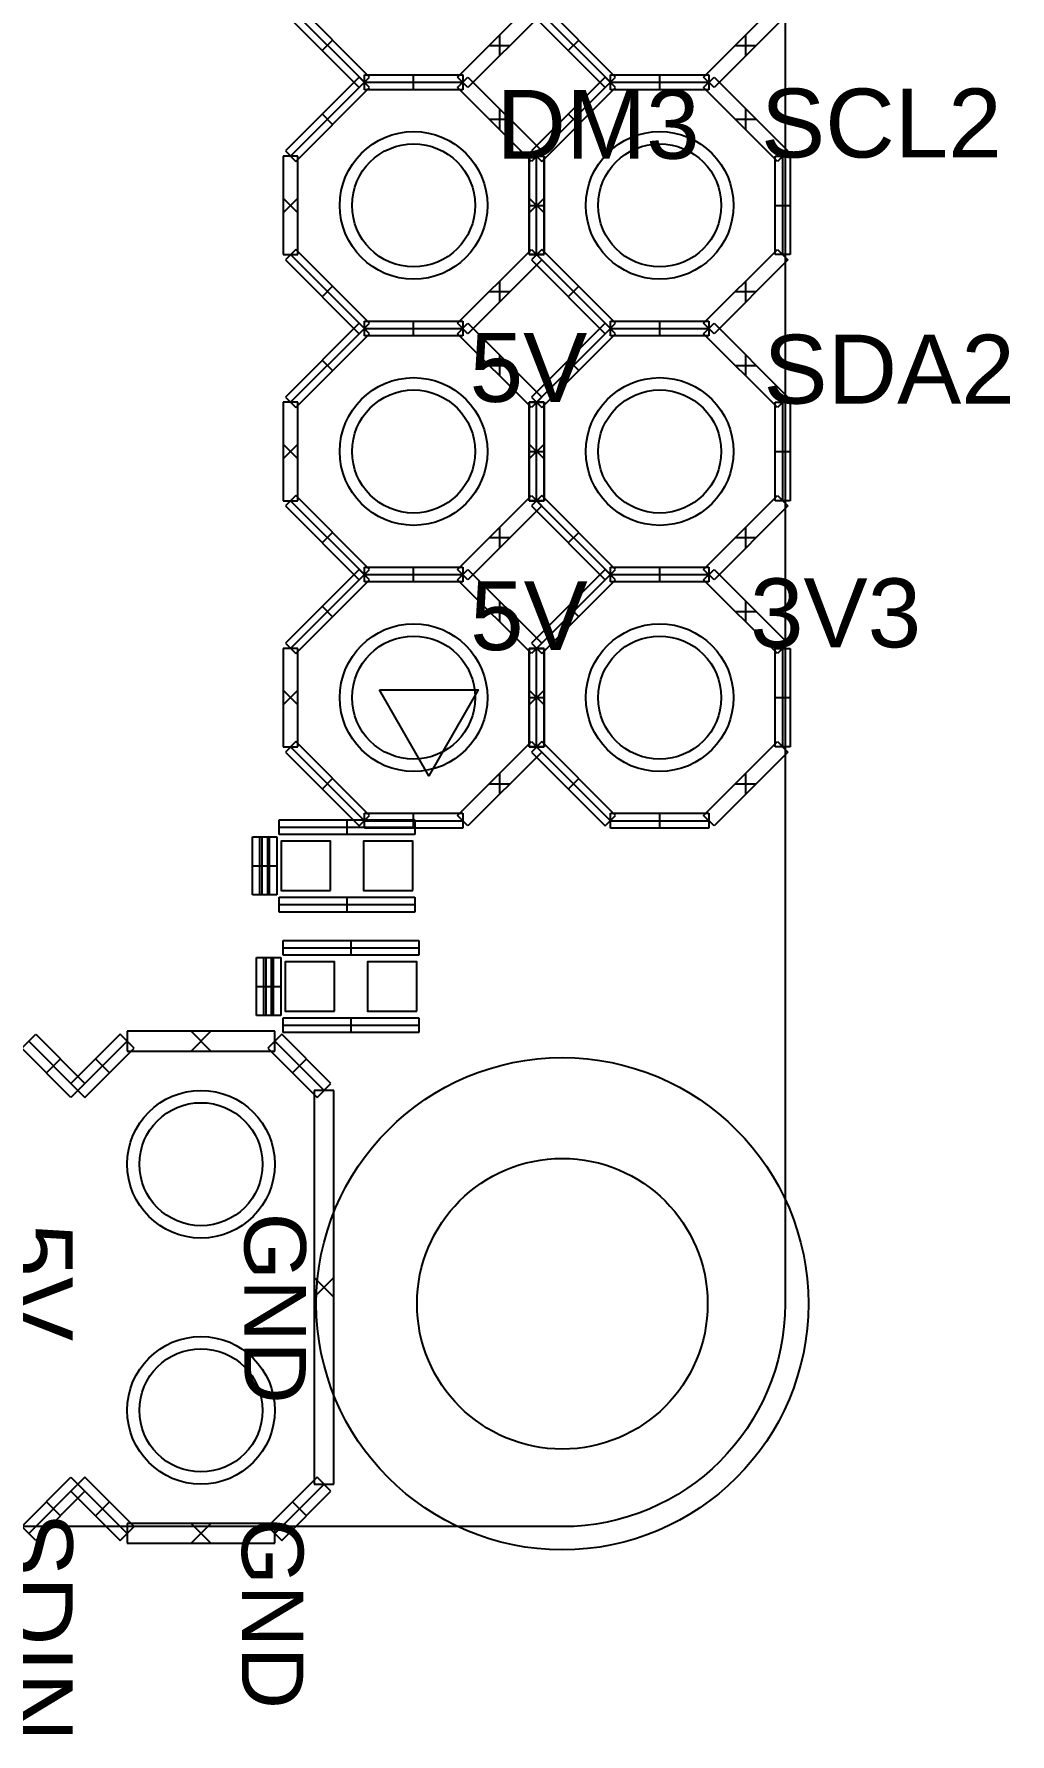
# Model space of a CAD drawing. Header units: millimetres. Extents: x -2.4 to 42.3, y -2.6 to 40.2.
# Drawn here: x 32.25 to 42.32, y -2.14 to 15.4 of the extents above; entities that cross this region are included whole.
import ezdxf

# ---------------------------------------------------------------- set-up
doc = ezdxf.new("R2010")
doc.units = ezdxf.units.MM
doc.header["$MEASUREMENT"] = 0
for name, color, linetype in [('BOT', 3, 'Continuous'), ('SILK-BOT', 6, 'Continuous'), ('SILK-TOP', 7, 'Continuous'), ('TOP', 255, 'Continuous')]:
    doc.layers.add(name, color=color, linetype=linetype)

msp = doc.modelspace()

# ---------------------------------------------------------------- linework, layer by layer
at = {"layer": 'BOT'}
for points in [[(35.307, 6.565), (35.307, 7.073), (34.799, 7.073), (34.799, 6.565), (35.307, 6.565)], [(36.157, 6.565), (36.157, 7.073), (35.649, 7.073), (35.649, 6.565), (36.157, 6.565)], [(35.348, 5.32), (35.348, 5.828), (34.84, 5.828), (34.84, 5.32), (35.348, 5.32)], [(36.197, 5.32), (36.197, 5.828), (35.689, 5.828), (35.689, 5.32), (36.197, 5.32)]]:
    msp.add_lwpolyline(points, dxfattribs=at)
for centre, radius in [((36.165, 13.635), 0.762), ((38.705, 13.635), 0.762), ((36.165, 11.095), 0.762), ((38.705, 11.095), 0.762), ((36.165, 8.555), 0.762), ((38.705, 8.555), 0.762), ((37.7, 2.3), 2.54), ((33.97, 3.74), 0.762), ((37.7, 2.3), 1.5), ((33.97, 1.2), 0.762)]:
    msp.add_circle(centre, radius, dxfattribs=at)
at = {"layer": 'SILK-BOT'}
for p, q in [((34.778, 7.295), (36.178, 7.295)), ((34.778, 7.142), (34.778, 7.295)), ((34.778, 7.219), (36.178, 7.219)), ((35.478, 7.142), (35.478, 7.295)), ((36.178, 7.295), (36.178, 7.142)), ((34.502, 7.119), (34.655, 7.119)), ((34.502, 6.519), (34.502, 7.119)), ((34.578, 6.519), (34.578, 7.119)), ((34.602, 7.119), (34.754, 7.119)), ((34.602, 6.519), (34.602, 7.119)), ((34.655, 7.119), (34.655, 6.519)), ((34.678, 6.519), (34.678, 7.119)), ((34.754, 7.119), (34.754, 6.519)), ((36.178, 7.142), (34.778, 7.142)), ((34.502, 6.819), (34.655, 6.819)), ((34.602, 6.819), (34.754, 6.819)), ((34.655, 6.519), (34.502, 6.519)), ((34.754, 6.519), (34.602, 6.519)), ((34.778, 6.495), (36.178, 6.495)), ((34.778, 6.342), (34.778, 6.495)), ((35.478, 6.342), (35.478, 6.495)), ((36.178, 6.495), (36.178, 6.342)), ((34.778, 6.419), (36.178, 6.419)), ((36.178, 6.342), (34.778, 6.342)), ((34.819, 6.05), (36.219, 6.05)), ((34.819, 5.898), (34.819, 6.05)), ((34.819, 5.974), (36.219, 5.974)), ((35.519, 5.898), (35.519, 6.05)), ((36.219, 6.05), (36.219, 5.898)), ((34.543, 5.874), (34.695, 5.874)), ((34.543, 5.274), (34.543, 5.874)), ((34.619, 5.274), (34.619, 5.874)), ((34.642, 5.874), (34.795, 5.874)), ((34.642, 5.274), (34.642, 5.874)), ((34.695, 5.874), (34.695, 5.274)), ((34.718, 5.274), (34.718, 5.874)), ((34.795, 5.874), (34.795, 5.274)), ((36.219, 5.898), (34.819, 5.898)), ((34.543, 5.574), (34.695, 5.574)), ((34.642, 5.574), (34.795, 5.574)), ((34.695, 5.274), (34.543, 5.274)), ((34.795, 5.274), (34.642, 5.274)), ((34.819, 5.25), (36.219, 5.25)), ((34.819, 5.098), (34.819, 5.25)), ((34.819, 5.174), (36.219, 5.174)), ((36.219, 5.098), (34.819, 5.098)), ((35.519, 5.098), (35.519, 5.25)), ((36.219, 5.25), (36.219, 5.098))]:
    msp.add_line(p, q, dxfattribs=at)
at = {"layer": 'SILK-TOP'}
for p, q in [((35.657, 14.905), (34.895, 15.667)), ((35.71, 14.959), (34.948, 15.721)), ((36.619, 14.959), (37.381, 15.721)), ((38.197, 14.905), (37.435, 15.667)), ((38.25, 14.959), (37.488, 15.721)), ((39.159, 14.959), (39.921, 15.721)), ((34.841, 15.613), (35.603, 14.851)), ((37.488, 15.613), (36.726, 14.851)), ((37.381, 15.613), (38.143, 14.851)), ((40.028, 15.613), (39.266, 14.851)), ((35.222, 15.232), (35.329, 15.34)), ((36.946, 15.286), (37.161, 15.286)), ((37.054, 15.178), (37.054, 15.394)), ((37.762, 15.232), (37.869, 15.34)), ((39.486, 15.286), (39.701, 15.286)), ((39.594, 15.178), (39.594, 15.394)), ((35.603, 14.959), (34.841, 14.197)), ((35.603, 14.851), (35.71, 14.959)), ((35.71, 14.851), (35.603, 14.959)), ((35.657, 14.981), (36.673, 14.981)), ((35.657, 14.829), (35.657, 14.981)), ((35.657, 14.981), (36.673, 14.981)), ((35.657, 14.829), (35.657, 14.981)), ((36.165, 14.829), (36.165, 14.981)), ((36.165, 14.829), (36.165, 14.981)), ((36.726, 14.851), (36.619, 14.959)), ((36.619, 14.851), (36.726, 14.959)), ((36.673, 14.981), (36.673, 14.829)), ((36.673, 14.981), (36.673, 14.829)), ((36.726, 14.959), (37.488, 14.197)), ((38.143, 14.959), (37.381, 14.197)), ((38.25, 14.851), (38.143, 14.959)), ((38.143, 14.851), (38.25, 14.959)), ((38.197, 14.981), (39.213, 14.981)), ((38.197, 14.829), (38.197, 14.981)), ((38.197, 14.981), (39.213, 14.981)), ((38.197, 14.829), (38.197, 14.981)), ((38.705, 14.829), (38.705, 14.981)), ((38.705, 14.829), (38.705, 14.981)), ((39.159, 14.851), (39.266, 14.959)), ((39.266, 14.851), (39.159, 14.959)), ((39.213, 14.981), (39.213, 14.829)), ((39.213, 14.981), (39.213, 14.829)), ((39.266, 14.959), (40.028, 14.197)), ((34.895, 14.143), (35.657, 14.905)), ((34.948, 14.089), (35.71, 14.851)), ((35.657, 14.905), (36.673, 14.905)), ((35.657, 14.905), (36.673, 14.905)), ((36.673, 14.829), (35.657, 14.829)), ((36.673, 14.829), (35.657, 14.829)), ((37.381, 14.089), (36.619, 14.851)), ((37.435, 14.143), (38.197, 14.905)), ((37.488, 14.089), (38.25, 14.851)), ((38.197, 14.905), (39.213, 14.905)), ((38.197, 14.905), (39.213, 14.905)), ((39.213, 14.829), (38.197, 14.829)), ((39.213, 14.829), (38.197, 14.829)), ((39.921, 14.089), (39.159, 14.851)), ((35.329, 14.47), (35.222, 14.578)), ((37.054, 14.416), (37.054, 14.632)), ((37.869, 14.47), (37.762, 14.578)), ((39.594, 14.416), (39.594, 14.632)), ((36.946, 14.524), (37.161, 14.524)), ((39.486, 14.524), (39.701, 14.524)), ((34.818, 14.143), (34.818, 13.127)), ((34.971, 14.143), (34.818, 14.143)), ((34.841, 14.197), (34.948, 14.089)), ((34.971, 13.127), (34.971, 14.143)), ((37.358, 14.143), (37.511, 14.143)), ((37.358, 13.127), (37.358, 14.143)), ((37.358, 14.143), (37.358, 13.127)), ((37.511, 14.143), (37.358, 14.143)), ((37.488, 14.197), (37.381, 14.089)), ((37.381, 14.197), (37.488, 14.089)), ((37.435, 13.127), (37.435, 14.143)), ((37.511, 14.143), (37.511, 13.127)), ((37.511, 13.127), (37.511, 14.143)), ((39.898, 14.143), (40.051, 14.143)), ((39.898, 13.127), (39.898, 14.143)), ((40.028, 14.197), (39.921, 14.089)), ((39.975, 13.127), (39.975, 14.143)), ((40.051, 14.143), (40.051, 13.127)), ((34.818, 13.559), (34.971, 13.711)), ((34.971, 13.559), (34.818, 13.711)), ((37.358, 13.559), (37.511, 13.711)), ((37.511, 13.559), (37.358, 13.711)), ((37.358, 13.635), (37.511, 13.635)), ((39.898, 13.635), (40.051, 13.635)), ((34.948, 13.181), (34.841, 13.073)), ((35.71, 12.419), (34.948, 13.181)), ((36.619, 12.419), (37.381, 13.181)), ((37.381, 13.181), (37.488, 13.073)), ((37.488, 13.181), (37.381, 13.073)), ((38.25, 12.419), (37.488, 13.181)), ((39.159, 12.419), (39.921, 13.181)), ((39.921, 13.181), (40.028, 13.073)), ((34.818, 13.127), (34.971, 13.127)), ((34.841, 13.073), (35.603, 12.311)), ((35.657, 12.365), (34.895, 13.127)), ((37.488, 13.073), (36.726, 12.311)), ((37.511, 13.127), (37.358, 13.127)), ((37.358, 13.127), (37.511, 13.127)), ((37.381, 13.073), (38.143, 12.311)), ((38.197, 12.365), (37.435, 13.127)), ((40.028, 13.073), (39.266, 12.311)), ((40.051, 13.127), (39.898, 13.127)), ((37.054, 12.638), (37.054, 12.854)), ((39.594, 12.638), (39.594, 12.854)), ((35.222, 12.692), (35.329, 12.8)), ((36.946, 12.746), (37.161, 12.746)), ((37.762, 12.692), (37.869, 12.8)), ((39.486, 12.746), (39.701, 12.746)), ((35.603, 12.419), (34.841, 11.657)), ((34.895, 11.603), (35.657, 12.365)), ((34.948, 11.549), (35.71, 12.311)), ((35.71, 12.311), (35.603, 12.419)), ((35.603, 12.311), (35.71, 12.419)), ((35.657, 12.441), (36.673, 12.441)), ((35.657, 12.289), (35.657, 12.441)), ((35.657, 12.441), (36.673, 12.441)), ((35.657, 12.289), (35.657, 12.441)), ((35.657, 12.365), (36.673, 12.365)), ((35.657, 12.365), (36.673, 12.365)), ((36.673, 12.289), (35.657, 12.289)), ((36.673, 12.289), (35.657, 12.289)), ((36.165, 12.289), (36.165, 12.441)), ((36.165, 12.289), (36.165, 12.441)), ((36.619, 12.311), (36.726, 12.419)), ((36.726, 12.311), (36.619, 12.419)), ((37.381, 11.549), (36.619, 12.311)), ((36.673, 12.441), (36.673, 12.289)), ((36.673, 12.441), (36.673, 12.289)), ((36.726, 12.419), (37.488, 11.657)), ((38.143, 12.419), (37.381, 11.657)), ((37.435, 11.603), (38.197, 12.365)), ((37.488, 11.549), (38.25, 12.311)), ((38.25, 12.311), (38.143, 12.419)), ((38.143, 12.311), (38.25, 12.419)), ((38.197, 12.441), (39.213, 12.441)), ((38.197, 12.289), (38.197, 12.441)), ((38.197, 12.441), (39.213, 12.441)), ((38.197, 12.289), (38.197, 12.441)), ((38.197, 12.365), (39.213, 12.365)), ((38.197, 12.365), (39.213, 12.365)), ((39.213, 12.289), (38.197, 12.289)), ((39.213, 12.289), (38.197, 12.289)), ((38.705, 12.289), (38.705, 12.441)), ((38.705, 12.289), (38.705, 12.441)), ((39.159, 12.311), (39.266, 12.419)), ((39.266, 12.311), (39.159, 12.419)), ((39.921, 11.549), (39.159, 12.311)), ((39.213, 12.441), (39.213, 12.289)), ((39.213, 12.441), (39.213, 12.289)), ((39.266, 12.419), (40.028, 11.657)), ((35.329, 11.93), (35.222, 12.038)), ((36.946, 11.984), (37.161, 11.984)), ((37.054, 11.876), (37.054, 12.092)), ((37.869, 11.93), (37.762, 12.038)), ((39.486, 11.984), (39.701, 11.984)), ((39.594, 11.876), (39.594, 12.092)), ((34.818, 11.603), (34.818, 10.587)), ((34.971, 11.603), (34.818, 11.603)), ((34.841, 11.657), (34.948, 11.549)), ((34.971, 10.587), (34.971, 11.603)), ((37.358, 11.603), (37.511, 11.603)), ((37.358, 10.587), (37.358, 11.603)), ((37.358, 11.603), (37.358, 10.587)), ((37.511, 11.603), (37.358, 11.603)), ((37.488, 11.657), (37.381, 11.549)), ((37.381, 11.657), (37.488, 11.549)), ((37.435, 10.587), (37.435, 11.603)), ((37.511, 11.603), (37.511, 10.587)), ((37.511, 10.587), (37.511, 11.603)), ((39.898, 11.603), (40.051, 11.603)), ((39.898, 10.587), (39.898, 11.603)), ((40.028, 11.657), (39.921, 11.549)), ((39.975, 10.587), (39.975, 11.603)), ((40.051, 11.603), (40.051, 10.587)), ((34.818, 11.019), (34.971, 11.171)), ((34.971, 11.019), (34.818, 11.171)), ((37.358, 11.019), (37.511, 11.171)), ((37.511, 11.019), (37.358, 11.171)), ((37.358, 11.095), (37.511, 11.095)), ((39.898, 11.095), (40.051, 11.095)), ((34.818, 10.587), (34.971, 10.587)), ((34.948, 10.641), (34.841, 10.533)), ((34.841, 10.533), (35.603, 9.771)), ((35.657, 9.825), (34.895, 10.587)), ((35.71, 9.879), (34.948, 10.641)), ((36.619, 9.879), (37.381, 10.641)), ((37.488, 10.533), (36.726, 9.771)), ((37.511, 10.587), (37.358, 10.587)), ((37.358, 10.587), (37.511, 10.587)), ((37.381, 10.641), (37.488, 10.533)), ((37.488, 10.641), (37.381, 10.533)), ((37.381, 10.533), (38.143, 9.771)), ((38.197, 9.825), (37.435, 10.587)), ((38.25, 9.879), (37.488, 10.641)), ((39.159, 9.879), (39.921, 10.641)), ((40.028, 10.533), (39.266, 9.771)), ((40.051, 10.587), (39.898, 10.587)), ((39.921, 10.641), (40.028, 10.533)), ((35.222, 10.152), (35.329, 10.26)), ((36.946, 10.206), (37.161, 10.206)), ((37.054, 10.098), (37.054, 10.314)), ((37.762, 10.152), (37.869, 10.26)), ((39.486, 10.206), (39.701, 10.206)), ((39.594, 10.098), (39.594, 10.314)), ((35.603, 9.879), (34.841, 9.117)), ((34.895, 9.063), (35.657, 9.825)), ((35.603, 9.771), (35.71, 9.879)), ((35.71, 9.771), (35.603, 9.879)), ((35.657, 9.901), (36.673, 9.901)), ((35.657, 9.749), (35.657, 9.901)), ((35.657, 9.901), (36.673, 9.901)), ((35.657, 9.749), (35.657, 9.901)), ((35.657, 9.825), (36.673, 9.825)), ((35.657, 9.825), (36.673, 9.825)), ((36.165, 9.749), (36.165, 9.901)), ((36.165, 9.749), (36.165, 9.901)), ((36.726, 9.771), (36.619, 9.879)), ((36.619, 9.771), (36.726, 9.879)), ((36.673, 9.901), (36.673, 9.749)), ((36.673, 9.901), (36.673, 9.749)), ((36.726, 9.879), (37.488, 9.117)), ((38.143, 9.879), (37.381, 9.117)), ((37.435, 9.063), (38.197, 9.825)), ((38.25, 9.771), (38.143, 9.879)), ((38.143, 9.771), (38.25, 9.879)), ((38.197, 9.901), (39.213, 9.901)), ((38.197, 9.749), (38.197, 9.901)), ((38.197, 9.901), (39.213, 9.901)), ((38.197, 9.749), (38.197, 9.901)), ((38.197, 9.825), (39.213, 9.825)), ((38.197, 9.825), (39.213, 9.825)), ((38.705, 9.749), (38.705, 9.901)), ((38.705, 9.749), (38.705, 9.901)), ((39.159, 9.771), (39.266, 9.879)), ((39.266, 9.771), (39.159, 9.879)), ((39.213, 9.901), (39.213, 9.749)), ((39.213, 9.901), (39.213, 9.749)), ((39.266, 9.879), (40.028, 9.117)), ((34.948, 9.009), (35.71, 9.771)), ((36.673, 9.749), (35.657, 9.749)), ((36.673, 9.749), (35.657, 9.749)), ((37.381, 9.009), (36.619, 9.771)), ((37.488, 9.009), (38.25, 9.771)), ((39.213, 9.749), (38.197, 9.749)), ((39.213, 9.749), (38.197, 9.749)), ((39.921, 9.009), (39.159, 9.771)), ((35.329, 9.39), (35.222, 9.498)), ((37.054, 9.336), (37.054, 9.552)), ((37.869, 9.39), (37.762, 9.498)), ((39.594, 9.336), (39.594, 9.552)), ((36.946, 9.444), (37.161, 9.444)), ((39.486, 9.444), (39.701, 9.444)), ((34.818, 9.063), (34.818, 8.047)), ((34.971, 9.063), (34.818, 9.063)), ((34.841, 9.117), (34.948, 9.009)), ((34.971, 8.047), (34.971, 9.063)), ((37.358, 9.063), (37.511, 9.063)), ((37.358, 8.047), (37.358, 9.063)), ((37.358, 9.063), (37.358, 8.047)), ((37.511, 9.063), (37.358, 9.063)), ((37.488, 9.117), (37.381, 9.009)), ((37.381, 9.117), (37.488, 9.009)), ((37.435, 8.047), (37.435, 9.063)), ((37.511, 9.063), (37.511, 8.047)), ((37.511, 8.047), (37.511, 9.063)), ((39.898, 9.063), (40.051, 9.063)), ((39.898, 8.047), (39.898, 9.063)), ((40.028, 9.117), (39.921, 9.009)), ((39.975, 8.047), (39.975, 9.063)), ((40.051, 9.063), (40.051, 8.047)), ((34.818, 8.479), (34.971, 8.631)), ((34.971, 8.479), (34.818, 8.631)), ((37.358, 8.479), (37.511, 8.631)), ((37.511, 8.479), (37.358, 8.631)), ((37.358, 8.555), (37.511, 8.555)), ((39.898, 8.555), (40.051, 8.555)), ((34.948, 8.101), (34.841, 7.993)), ((35.71, 7.339), (34.948, 8.101)), ((36.619, 7.339), (37.381, 8.101)), ((37.381, 8.101), (37.488, 7.993)), ((37.488, 8.101), (37.381, 7.993)), ((38.25, 7.339), (37.488, 8.101)), ((39.159, 7.339), (39.921, 8.101)), ((39.921, 8.101), (40.028, 7.993)), ((34.818, 8.047), (34.971, 8.047)), ((34.841, 7.993), (35.603, 7.231)), ((35.657, 7.285), (34.895, 8.047)), ((37.488, 7.993), (36.726, 7.231)), ((37.511, 8.047), (37.358, 8.047)), ((37.358, 8.047), (37.511, 8.047)), ((37.381, 7.993), (38.143, 7.231)), ((38.197, 7.285), (37.435, 8.047)), ((40.028, 7.993), (39.266, 7.231)), ((40.051, 8.047), (39.898, 8.047)), ((35.222, 7.612), (35.329, 7.72)), ((37.054, 7.558), (37.054, 7.774)), ((37.762, 7.612), (37.869, 7.72)), ((39.594, 7.558), (39.594, 7.774)), ((36.946, 7.666), (37.161, 7.666)), ((39.486, 7.666), (39.701, 7.666)), ((35.603, 7.231), (35.71, 7.339)), ((35.657, 7.361), (36.673, 7.361)), ((35.657, 7.209), (35.657, 7.361)), ((35.657, 7.285), (36.673, 7.285)), ((36.673, 7.209), (35.657, 7.209)), ((36.165, 7.209), (36.165, 7.361)), ((36.726, 7.231), (36.619, 7.339)), ((36.673, 7.361), (36.673, 7.209)), ((38.143, 7.231), (38.25, 7.339)), ((38.197, 7.361), (39.213, 7.361)), ((38.197, 7.209), (38.197, 7.361)), ((38.197, 7.285), (39.213, 7.285)), ((39.213, 7.209), (38.197, 7.209)), ((38.705, 7.209), (38.705, 7.361)), ((39.266, 7.231), (39.159, 7.339)), ((39.213, 7.361), (39.213, 7.209)), ((34.732, 5.112), (33.208, 5.112)), ((33.208, 5.112), (33.208, 4.908)), ((33.868, 5.112), (34.072, 4.908)), ((33.868, 4.908), (34.072, 5.112)), ((34.732, 4.908), (34.732, 5.112)), ((32.12, 4.938), (32.264, 5.082)), ((32.628, 4.43), (32.12, 4.938)), ((32.7, 4.502), (32.192, 5.01)), ((32.264, 5.082), (32.772, 4.574)), ((33.136, 5.082), (32.628, 4.574)), ((32.7, 4.502), (33.208, 5.01)), ((32.772, 4.43), (33.28, 4.938)), ((33.28, 4.938), (33.136, 5.082)), ((34.804, 5.082), (34.66, 4.938)), ((34.66, 4.938), (35.168, 4.43)), ((34.732, 5.01), (35.24, 4.502)), ((35.312, 4.574), (34.804, 5.082)), ((32.518, 4.828), (32.374, 4.684)), ((32.882, 4.828), (33.026, 4.684)), ((33.208, 4.908), (34.732, 4.908)), ((34.914, 4.684), (35.058, 4.828)), ((32.628, 4.574), (32.772, 4.43)), ((32.772, 4.574), (32.628, 4.43)), ((35.168, 4.43), (35.312, 4.574)), ((35.138, 4.502), (35.138, 0.438)), ((35.342, 4.502), (35.138, 4.502)), ((35.342, 0.438), (35.342, 4.502)), ((35.138, 2.572), (35.342, 2.368)), ((35.138, 2.368), (35.342, 2.572)), ((32.12, 0.002), (32.628, 0.51)), ((32.192, -0.07), (32.7, 0.438)), ((32.772, 0.366), (32.264, -0.142)), ((32.628, 0.51), (32.772, 0.366)), ((32.772, 0.51), (32.628, 0.366)), ((32.628, 0.366), (33.136, -0.142)), ((32.7, 0.438), (33.208, -0.07)), ((33.28, 0.002), (32.772, 0.51)), ((35.168, 0.51), (34.66, 0.002)), ((34.732, -0.07), (35.24, 0.438)), ((34.804, -0.142), (35.312, 0.366)), ((35.138, 0.438), (35.342, 0.438)), ((35.312, 0.366), (35.168, 0.51)), ((32.374, 0.256), (32.518, 0.112)), ((32.882, 0.112), (33.026, 0.256)), ((34.914, 0.256), (35.058, 0.112)), ((32.264, -0.142), (32.12, 0.002)), ((33.136, -0.142), (33.28, 0.002)), ((33.208, 0.032), (33.208, -0.172)), ((34.732, 0.032), (33.208, 0.032)), ((33.868, 0.032), (34.072, -0.172)), ((33.868, -0.172), (34.072, 0.032)), ((34.66, 0.002), (34.804, -0.142)), ((34.732, -0.172), (34.732, 0.032)), ((33.208, -0.172), (34.732, -0.172))]:
    msp.add_line(p, q, dxfattribs=at)
msp.add_lwpolyline([(35.814, 8.636), (36.83, 8.636), (36.322, 7.747), (35.814, 8.636)], dxfattribs=at)
at = {"layer": 'TOP'}
msp.add_lwpolyline([(0, 2.3), (0, 37.7, -0.414213), (2.3, 40), (37.7, 40, -0.414213), (40, 37.7), (40, 2.3, -0.414213), (37.7, 0), (2.3, 0, -0.414212), (0, 2.3)], format="xyb", dxfattribs=at)
for centre, radius in [((36.165, 13.635), 0.635), ((38.705, 13.635), 0.635), ((36.165, 11.095), 0.635), ((38.705, 11.095), 0.635), ((36.165, 8.555), 0.635), ((38.705, 8.555), 0.635), ((37.7, 2.3), 2.54), ((33.97, 3.74), 0.635), ((37.7, 2.3), 1.5), ((33.97, 1.2), 0.635)]:
    msp.add_circle(centre, radius, dxfattribs=at)

# ---------------------------------------------------------------- texts
at = {"layer": 'SILK-BOT', "char_height": 0.7112, "attachment_point": 7, "line_spacing_factor": 0.963855}
for s, insert, width in [('\\fArial;DM3', (37.02, 14.106), 2.67343), ('\\fArial;SCL2', (39.751, 14.119), 3.07615), ('\\fArial;5V', (36.743, 11.597), 1.88939), ('\\fArial;SDA2', (39.776, 11.579), 3.18326), ('\\fArial;5V', (36.748, 9.035), 1.88939), ('\\fArial;3V3', (39.637, 9.064), 2.38209)]:
    msp.add_mtext(s, dxfattribs=dict(at, insert=insert, width=width))
at = {"layer": 'SILK-BOT', "attachment_point": 7, "rotation": 270, "line_spacing_factor": 0.963855}
for s, insert, char_height, width in [('\\fArial;GND', (34.409, 3.239), 0.635, 2.5094), ('\\fArial;5V', (31.924, 3.13), 0.7112, 1.88939), ('\\fArial;SDIN', (31.924, 0.152), 0.7112, 2.93906), ('\\fArial;GND', (34.383, 0.089), 0.635, 2.5094)]:
    msp.add_mtext(s, dxfattribs=dict(at, insert=insert, char_height=char_height, width=width))

doc.saveas('drawing.dxf')
